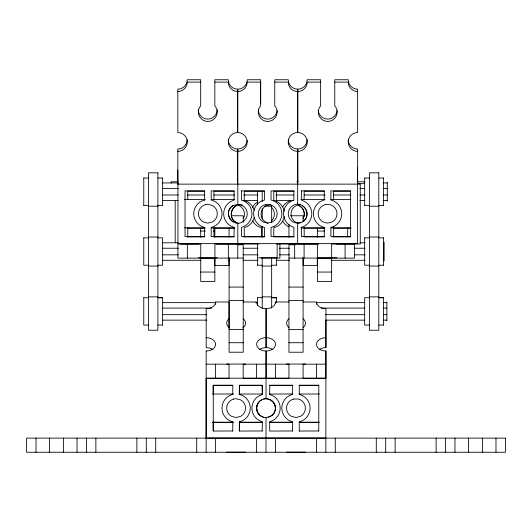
<?xml version="1.0" encoding="UTF-8"?>
<svg xmlns="http://www.w3.org/2000/svg" width="532" height="532" viewBox="0 0 532 532"><rect width="100%" height="100%" fill="white"/><g stroke="black" fill="none" stroke-linecap="round" stroke-linejoin="round"><path stroke-width="0.8" d="M262.19 431.046L262.382 421.776L258.971 420.366A14.138 14.138 0 0 1 258.971 395.875L262.382 394.465L262.269 385.261L239.413 385.261L239.413 394.445L242.286 395.402A14.138 14.138 0 0 1 240.743 421.477L239.413 421.75L239.413 430.973M269.618 394.531L269.81 385.261L292.667 385.261L292.587 394.558M304.078 199.633L304.178 191.201L324.587 191.201M275.064 410.624C277.684 402.897 268.035 395.562 261.245 400.024M303.493 217.721C305.654 213.219 303.227 207.201 298.552 205.458M257.88 403.409C255.812 407.027 256.444 411.821 259.377 414.787M274.12 412.899L275.144 410.558M259.377 401.454C256.723 404.114 255.726 408.41 257.362 411.848M272.623 414.854L274.199 412.832M229.039 318.828L227.889 319.912A9.423 6.663 0 0 0 229.525 327.945M242.851 327.832L244.328 326.435A9.423 6.663 0 0 0 244.215 319.772L243.177 318.841M288.949 318.828L287.799 319.912A9.423 6.663 0 0 0 288.876 327.519M303.087 327.526L304.238 326.435A9.423 6.663 0 0 0 304.124 319.772L303.087 318.841M233.096 205.565C222.383 211.224 232.265 228.341 242.525 221.891A9.423 9.423 0 0 0 242.525 205.565L237.811 204.301L233.096 205.565A9.423 9.423 0 0 0 233.096 221.891M242.186 204.847C230.888 202.207 226.785 220.667 238.117 223.161M302.375 221.891C312.902 216.351 303.539 199.46 293.278 205.385A9.423 9.423 0 0 0 292.627 221.698C295.566 223.513 299.363 223.56 302.375 221.891A9.423 9.423 0 0 0 302.375 205.565M259.297 401.52L261.325 399.958A9.423 9.423 0 0 0 261.325 416.283L263.599 417.228M272.703 414.787L268.401 417.294M290.465 200.724L287.825 201.814A14.138 14.138 0 0 0 282.652 206.988M304.178 227.669L304.178 236.913L324.587 236.913M232.817 394.491L231.487 394.764A14.138 14.138 0 0 0 229.944 420.839L232.817 421.796L232.737 431.046M292.667 394.491L291.337 394.764A14.138 14.138 0 0 0 289.794 420.839L292.667 421.796L292.587 431.046M297.661 223.154L300.101 222.828M263.52 399.086C269.259 397.431 275.496 402.219 275.383 408.19M265.96 417.613L270.755 416.283A9.423 9.423 0 0 0 270.755 399.958M270.608 204.634L265.88 205.837A9.423 9.423 0 0 0 265.661 222.157L267.922 223.127M300.407 204.674L296.025 205.718A9.423 9.423 0 0 0 295.373 222.03L297.607 223.061M200.684 82.108L187.251 82.108A9.423 9.423 0 0 1 177.828 91.531M214.822 82.108L228.255 82.108A9.423 9.423 0 0 0 237.678 91.531M320.63 82.108L307.203 82.108A9.423 9.423 0 0 1 297.774 91.531M334.768 82.108L348.201 82.108A9.423 9.423 0 0 0 357.624 91.531M357.59 167.64L357.59 181.778M177.828 169.994L177.861 184.132M143.766 178.034L148.481 178.034M157.904 177.987L162.619 178.034M364.673 178.034L369.388 178.034M378.811 178.034L383.519 178.034M177.974 181.778L171.158 181.778L171.158 183.035M296.73 181.778L298.386 181.778M357.092 181.778L364.294 181.778L364.294 183.66L357.477 183.66L357.477 181.778M162.433 182.942L178.2 182.942M383.133 182.942L387.276 182.942M297.641 184.132L177.828 184.132L177.828 149.026A9.423 9.423 0 0 0 187.251 139.597M162.433 188.388L178.2 188.388M359.898 188.388L364.879 188.388M383.133 188.388L387.276 188.388M204.887 191.201L187.776 191.201L187.776 199.513M234.339 191.201L213.93 191.201L213.93 199.66M264.737 191.201L244.328 191.201L244.215 200.404L247.626 201.814A14.138 14.138 0 0 1 254.216 210.399M294.189 191.201L273.781 191.201L273.781 200.424L275.117 200.704A14.138 14.138 0 0 1 284.367 211.39M350.748 191.201L333.63 191.201L333.63 199.66M162.433 194.985L178.2 194.985M187.324 194.985L204.747 194.985M213.877 194.985L234.619 194.985M243.742 194.985L257.847 194.985M276.101 194.985L293.524 194.985M304.311 194.985L325.052 194.985M333.351 194.985L350.774 194.985M359.898 194.985L364.879 194.985M383.133 194.985L387.276 194.985M184.611 199.586L205.392 199.586M211.211 199.586L234.486 199.586M300.986 199.586L325.092 199.586M330.911 199.586L350.861 199.586M162.433 200.438L178.2 200.438M243.742 200.438L257.847 200.438M276.101 200.438L293.524 200.438M359.898 200.438L364.879 200.438M383.133 200.438L387.276 200.438M143.766 205.345L148.481 205.392M157.904 205.392L162.619 205.345M364.673 205.345L369.388 205.392M378.811 205.392L383.519 205.345M148.481 206.203L157.904 206.203M264.584 206.203L271.653 206.203M369.388 206.203L378.811 206.203M231.44 215.766L243.224 215.766L243.224 222.396M290.519 215.766L303.087 215.766L303.087 221.565M184.611 227.862L205.392 227.862M211.211 227.862L234.486 227.862M300.986 227.862L325.092 227.862M330.911 227.862L350.861 227.862M187.357 228.195L204.813 228.195M213.957 228.195L234.738 228.195M303.732 228.195L324.513 228.195M333.132 228.195L351.113 228.195M200.704 231.054L205.418 231.054M213.272 231.054L214.842 231.054M317.498 231.054L324.567 231.054M187.151 236.913L204.887 236.913M234.339 236.913L213.93 236.913L213.93 227.736M243.716 236.913L264.737 236.913M294.189 236.913L273.781 236.913L273.781 227.736L276.653 226.778A14.138 14.138 0 0 0 284.401 216.544M333.012 236.913L350.748 236.913M148.481 237.019L157.904 237.019M369.388 237.019L378.811 237.019M143.766 237.884L148.481 237.884M157.904 237.884L162.619 237.837L162.619 265.242L157.904 265.195M364.673 237.884L369.388 237.837M378.811 237.837L383.519 237.884M162.586 242.792L178.346 242.792M360.044 242.792L365.025 242.792M180.707 243.982L198.995 243.982M216.451 243.982L258.845 243.982M276.633 243.982L318.695 243.982M336.151 243.982L360.257 243.982L360.257 184.132L297.774 184.132L297.774 149.026A9.423 9.423 0 0 0 307.203 139.597M318.03 244.008L294.668 244.008L294.668 258.146M237.724 244.76L243.224 244.76L243.224 352.224L229.086 352.224L229.086 258.087M295.233 244.76L288.949 244.76L288.949 352.224L303.087 352.224L303.087 258.087M162.586 248.238L178.346 248.238M243.064 248.238L257.993 248.238M279.566 248.238L289.528 248.238M354.239 248.238L365.025 248.238M162.586 254.835L178.346 254.835M243.064 254.835L257.993 254.835M279.566 254.835L289.528 254.835M354.239 254.835L365.025 254.835M198.463 257.787L217.309 257.787M258.313 257.787L277.159 257.787L277.159 243.649M318.189 257.787L336.982 257.787M243.224 258.087L177.921 258.146L177.921 244.008L200.777 244.008L200.704 281.481L214.842 281.481L214.842 258.113M261.059 258.12L279.905 258.12L279.905 243.982M288.949 258.087L354.518 258.146L354.518 244.008L331.662 244.008L331.636 281.481L317.498 281.481L317.498 258.113M200.704 258.625L214.842 258.625M317.498 258.625L331.636 258.625M162.586 260.288L200.75 260.288M228.128 260.288L229.784 260.288M243.064 260.288L257.993 260.288M276.248 260.288L289.528 260.288M331.01 260.288L365.025 260.288M148.481 265.195L143.766 265.242L143.766 237.837M257.515 265.195L262.229 265.242M271.653 265.242L276.367 265.195M369.388 265.195L364.673 265.242L364.673 237.837M378.811 265.242L383.519 265.195M148.481 266.053L157.904 266.053M262.229 266.053L271.653 266.053M369.388 266.053L378.811 266.053M200.704 272.052L214.842 272.052M317.498 272.052L331.636 272.052M229.086 287.081L243.224 287.081M288.949 287.081L303.087 287.081M148.481 296.869L157.904 296.869M262.229 296.869L271.653 296.869M369.388 296.869L378.811 296.869M143.766 297.734L148.481 297.734M157.904 297.734L162.619 297.687L162.619 325.092M257.515 297.734L262.229 297.687M271.653 297.734L276.367 297.734L271.653 297.687M369.388 297.734L364.673 297.687L364.673 325.092L369.388 325.045M378.811 297.734L383.519 297.687L383.519 325.092M229.086 300.407L243.224 300.407M288.949 300.407L303.087 300.407M215.586 301.977L229.039 302.016L229.039 328.051M243.151 301.977L256.61 302.016A9.423 6.663 0 0 0 266.033 308.68L266.033 347.669A9.423 6.663 0 0 0 259.37 349.617M275.496 301.977L288.949 302.016M303.06 301.977L316.52 302.016A9.423 6.663 0 0 0 325.943 308.68L325.943 347.669A9.423 6.663 0 0 0 319.253 349.584M162.845 302.642L215.945 302.642M255.772 302.642L257.428 302.642M316.341 302.642L364.46 302.642M383.545 302.642L386.864 302.642M162.845 308.088L211.796 308.088M321.315 308.088L364.46 308.088M383.545 308.088L386.864 308.088M162.845 314.685L206.822 314.685M325.464 314.685L364.46 314.685M383.545 314.685L386.864 314.685M162.845 320.138L206.822 320.138M325.464 320.138L364.46 320.138M383.545 320.138L386.864 320.138M148.481 325.045L143.766 325.092L143.766 297.687M157.904 325.045L162.619 325.045M378.811 325.045L383.519 325.045M229.086 329.401L243.224 329.401M288.949 329.401L303.087 329.401M229.086 342.728L243.224 342.728M288.949 342.728L303.087 342.728M226.692 364.061L245.538 364.061M286.568 364.061L305.361 364.061M206.183 364.161L229.039 364.161L229.039 378.299L206.183 378.299M325.943 364.161L303.087 364.161L303.087 378.299L325.943 378.299L325.943 351A9.423 6.663 0 0 1 316.52 344.337A9.423 6.663 0 0 1 325.943 337.667M206.19 378.192L325.89 378.192M232.737 385.334L213.179 385.334L213.179 394.471M269.731 385.334L292.587 385.334M299.183 385.334L318.741 385.334M212.667 394.052L233.621 393.986M238.901 394.052L262.715 393.986M269.285 394.052L292.64 393.986M299.21 394.052L319.24 393.986M212.84 422.255L233.621 422.255M239.44 422.255L262.715 422.255M269.365 422.255L292.64 422.255M299.29 422.255L319.24 422.255M212.76 422.328L232.71 422.328M239.36 422.328L262.635 422.328M269.285 422.328L292.56 422.328M299.21 422.328L319.16 422.328M232.817 430.973L213.179 431.046L213.179 421.903M262.269 430.973L239.333 431.046L239.333 421.816M292.667 430.973L269.731 431.046L269.697 421.776L273.109 420.366A14.138 14.138 0 0 0 273.109 395.875L269.697 394.465M299.183 431.046L318.821 430.973M206.19 438.042L325.89 438.042M226.718 452.18L245.511 452.18M286.542 452.18L305.388 452.18M378.811 297.687L383.519 297.734M157.904 297.687L162.619 297.734M300.101 204.62L297.661 204.341L297.661 183.799M237.684 205.073L239.433 205.718A9.423 9.423 0 0 1 243.39 218.446M289.149 226.851L287.825 226.3A14.138 14.138 0 0 1 282.652 221.126M261.245 416.35L263.52 417.294L266.04 417.547L266 452.253M261.325 416.283L259.297 414.854L257.794 412.899M262.296 394.531L262.19 385.334L239.333 385.334L239.333 394.511M244.328 236.913L244.215 227.716L247.626 226.3A14.138 14.138 0 0 0 254.216 217.721M495.977 438.115L495.977 452.253M482.544 438.115L482.544 452.253M468.406 438.115L468.406 452.253M454.973 438.115L454.973 452.253M445.55 438.115L445.55 452.253M436.127 438.115L436.127 452.253M395.123 438.115L395.123 452.253M387.276 182.263L387.276 201.116M386.864 301.963L386.864 320.816M385.7 438.115L385.7 452.253M384.111 242.113L384.111 260.966M383.519 177.987L383.519 205.392M383.519 237.837L383.519 265.242M376.277 438.115L376.277 452.253M364.673 177.987L364.673 205.392M357.657 184.132L357.624 149.026A9.423 9.423 0 0 1 348.201 139.597M357.511 183.799L357.511 243.649L177.961 243.649L177.961 183.799M347.675 227.776L347.675 236.913M345.088 244.008L345.088 258.146M335.273 438.115L335.273 452.253M333.63 227.736L333.63 236.913M325.917 320.237L325.917 347.629M325.917 350.96L325.85 452.253M318.741 431.046L318.821 385.261L299.263 385.261L299.263 394.445L302.136 395.402A14.138 14.138 0 0 1 300.593 421.477L299.263 421.75L299.263 430.973M317.524 244.008L317.524 258.146M317.498 228.295L317.498 237.372M317.272 257.515L317.272 265.581L303.134 265.581L303.134 257.515M316.52 302.016L316.52 304.317M316.52 364.161L316.52 378.299M316.427 438.115L316.427 452.253M304.091 244.008L304.091 258.146M297.694 130.174L297.694 89.177A9.423 9.423 0 0 1 288.271 79.747L274.838 79.747L274.838 82.207M297.74 181.778L297.694 149.026A9.423 9.423 0 0 1 288.271 139.597M297.661 223.108L297.661 243.649M297.607 184.132L297.607 151.381A9.423 9.423 0 0 1 288.184 141.958A9.423 9.423 0 0 1 297.607 132.528L297.607 91.531A9.423 9.423 0 0 1 288.184 82.108L274.751 82.108L274.751 105.901L275.789 107.218A9.423 9.423 0 0 1 275.902 116.648L274.426 118.616A9.423 9.423 0 0 1 261.099 118.776L259.576 116.84A9.423 9.423 0 0 1 259.463 107.417L260.613 105.881L260.613 82.108L247.18 82.108A9.423 9.423 0 0 1 237.757 91.531L237.757 132.528A9.423 9.423 0 0 1 247.18 141.958A9.423 9.423 0 0 1 237.757 151.381L237.757 184.132M288.949 224.052L288.949 237.305M276.367 191.686L276.367 201.681M276.367 258.02L276.367 265.242M276.367 297.687L276.367 302.509M275.516 303.553L275.516 302.016A9.423 6.663 0 0 1 266.093 308.68L266.093 347.669A9.423 6.663 0 0 1 272.736 349.584M275.516 364.161L275.516 378.299M275.423 438.115L275.423 452.253M271.653 205.02L271.653 222.423M271.653 257.934L271.653 308.134M266.093 378.299L266.093 351A9.423 6.663 0 0 0 275.516 344.337A9.423 6.663 0 0 0 266.093 337.667M266.04 398.694L266.033 351A9.423 6.663 0 0 1 256.61 344.337A9.423 6.663 0 0 1 266.033 337.667M262.229 191.686L262.229 201.681M262.229 208.637L262.229 219.177M262.229 226.479L262.229 237.019M262.229 257.934L262.229 308.134M261.671 236.913L261.671 227.736L258.798 226.778A14.138 14.138 0 0 1 252.501 220.727M260.7 103.547L260.7 79.747L247.274 79.747A9.423 9.423 0 0 1 237.844 89.177L237.844 91.637M257.515 191.686L257.515 204.594M257.515 244.255L257.515 265.242M257.515 297.687L257.515 305.681M256.61 364.161L256.61 378.299M256.577 438.115L256.577 452.253M237.844 152.265L237.844 149.026A9.423 9.423 0 0 0 247.234 140.421M237.811 183.799L237.811 204.301M237.811 223.154L237.811 243.649M237.771 258.146L237.771 244.008L214.915 244.008L214.888 265.581L229.026 265.581L229.026 257.515M237.678 184.132L237.678 149.026A9.423 9.423 0 0 1 228.255 139.597M232.737 394.558L232.817 385.261L213.259 385.261L213.259 430.973M229.086 228.195L229.086 237.305M228.341 244.008L228.341 258.146M215.606 304.317L215.606 302.016A9.423 6.663 0 0 1 206.183 308.68L206.183 347.669A9.423 6.663 0 0 1 212.82 349.584M215.606 364.161L215.606 378.299M215.573 438.115L215.573 452.253M214.842 228.295L214.842 237.372M206.157 350.96L206.15 452.253M206.11 378.265L206.11 438.115M200.704 228.295L200.704 237.372M196.727 438.115L196.727 452.253M187.776 227.776L187.776 236.913M187.344 244.008L187.344 258.146M175.194 200.757L175.194 242.319M162.619 177.987L162.619 205.392M155.723 438.115L155.723 452.253M146.3 438.115L146.3 452.253M143.766 177.987L143.766 205.392M136.877 438.115L136.877 452.253M95.873 438.115L95.873 452.253M86.45 438.115L86.45 452.253M77.027 438.115L77.027 452.253M63.594 438.115L63.594 452.253M49.456 438.115L49.456 452.253M36.023 438.115L36.023 452.253M357.624 151.381A9.423 9.423 0 0 1 348.201 141.958A9.423 9.423 0 0 1 357.624 132.528L357.624 89.177A9.423 9.423 0 0 1 348.201 79.747L334.768 79.747L334.768 105.901L335.805 107.218A9.423 9.423 0 0 1 335.918 116.648L334.442 118.616A9.423 9.423 0 0 1 321.115 118.776L319.592 116.84A9.423 9.423 0 0 1 319.479 107.417L320.63 105.881L320.63 79.747L307.203 79.747A9.423 9.423 0 0 1 297.774 89.177L297.774 132.528A9.423 9.423 0 0 1 307.203 141.958A9.423 9.423 0 0 1 297.774 151.381M237.678 151.381A9.423 9.423 0 0 1 228.255 141.958A9.423 9.423 0 0 1 237.678 132.528L237.678 89.177A9.423 9.423 0 0 1 228.255 79.747L214.822 79.747L214.822 105.901L215.859 107.218A9.423 9.423 0 0 1 215.972 116.648L214.496 118.616A9.423 9.423 0 0 1 201.169 118.776L199.646 116.84A9.423 9.423 0 0 1 199.533 107.417L200.684 105.881L200.684 79.747L187.251 79.747A9.423 9.423 0 0 1 177.828 89.177L177.828 132.528A9.423 9.423 0 0 1 187.251 141.958A9.423 9.423 0 0 1 177.828 151.381M235.842 222.223A9.423 9.423 0 0 1 235.842 205.897M217.176 109.791A9.423 9.423 0 0 1 215.859 114.486L214.336 116.422A9.423 9.423 0 0 1 201.01 116.255L199.533 114.287A9.423 9.423 0 0 1 198.33 109.559M277.152 110.609A9.423 9.423 0 0 1 275.875 114.486L274.352 116.422A9.423 9.423 0 0 1 261.026 116.255L259.556 114.287A9.423 9.423 0 0 1 258.346 109.559M337.082 110.609A9.423 9.423 0 0 1 335.805 114.486L334.282 116.422A9.423 9.423 0 0 1 320.956 116.255L319.486 114.287A9.423 9.423 0 0 1 318.302 110.383M271.546 207.307A9.423 9.423 0 0 1 271.726 220.634M299.609 205.897A9.423 9.423 0 0 1 303.06 218.772M252.248 207.886A14.138 14.138 0 0 1 257.042 202.353M206.183 337.667A9.423 6.663 0 0 1 215.606 344.337A9.423 6.663 0 0 1 206.183 351M234.153 227.383L234.04 236.58L211.184 236.58L211.184 227.403L214.057 226.446A14.138 14.138 0 0 0 212.514 200.371L211.184 200.092L211.184 190.868L234.04 190.868L234.153 200.072L230.742 201.482A14.138 14.138 0 0 0 230.742 225.967L234.153 227.383M241.581 190.868L241.468 200.072L244.88 201.482A14.138 14.138 0 0 1 244.88 225.967L241.468 227.383L241.581 236.58L264.437 236.58L264.437 227.357L263.107 227.084A14.138 14.138 0 0 1 261.564 201.01L264.437 200.052L264.437 190.868L241.581 190.868M301.431 190.868L301.318 200.072L304.73 201.482A14.138 14.138 0 0 1 304.73 225.967L301.318 227.383L301.431 236.58L324.287 236.58L324.287 227.357L322.957 227.084A14.138 14.138 0 0 1 321.414 201.01L324.287 200.052L324.287 190.868L301.431 190.868M233.555 399.047L231.294 400.024A9.423 9.423 0 0 0 231.513 416.343L236.241 417.547L240.936 416.217A9.423 9.423 0 0 0 240.717 399.898L235.989 398.694L233.555 399.047M293.405 399.047L291.144 400.024A9.423 9.423 0 0 0 291.363 416.343L296.091 417.547L300.786 416.217A9.423 9.423 0 0 0 300.567 399.898L298.286 398.987L293.405 399.047M205.565 204.594L203.284 205.505A9.423 9.423 0 0 0 203.064 221.824L207.759 223.154L212.487 221.95A9.423 9.423 0 0 0 212.707 205.625L208.012 204.301L205.565 204.594M265.415 204.594L263.134 205.505A9.423 9.423 0 0 0 262.914 221.824L267.609 223.154L272.337 221.95A9.423 9.423 0 0 0 272.557 205.625L267.862 204.301L265.415 204.594M325.265 204.594L322.984 205.505A9.423 9.423 0 0 0 322.764 221.824L327.459 223.154L332.187 221.95A9.423 9.423 0 0 0 332.407 205.625L330.146 204.654L325.265 204.594M204.587 200.052L201.714 201.01A14.138 14.138 0 0 0 203.257 227.084L204.587 227.357L204.587 236.58L185.03 236.58L185.03 190.868L204.587 190.868L204.587 200.052M273.907 226.446L271.034 227.403L271.034 236.58L293.89 236.58L293.89 227.224L292.108 226.725A14.138 14.138 0 0 1 292.394 200.604L293.89 200.225L293.89 190.868L271.034 190.868L271.034 200.092L272.364 200.371A14.138 14.138 0 0 1 273.907 226.446M333.757 226.446L330.884 227.403L330.884 236.58L350.442 236.58L350.442 190.868L330.884 190.868L330.884 200.092L332.214 200.371A14.138 14.138 0 0 1 333.757 226.446M157.904 172.84L148.481 172.84L148.481 330.239L157.904 330.239L157.904 172.84M378.811 172.84L369.388 172.84L369.388 330.239L378.811 330.239L378.811 172.84M288.949 364.161L243.177 364.161L243.177 378.299L288.949 378.299L288.949 364.161M505.4 438.115L26.6 438.115L26.6 452.253L505.4 452.253L505.4 438.115"/></g></svg>
